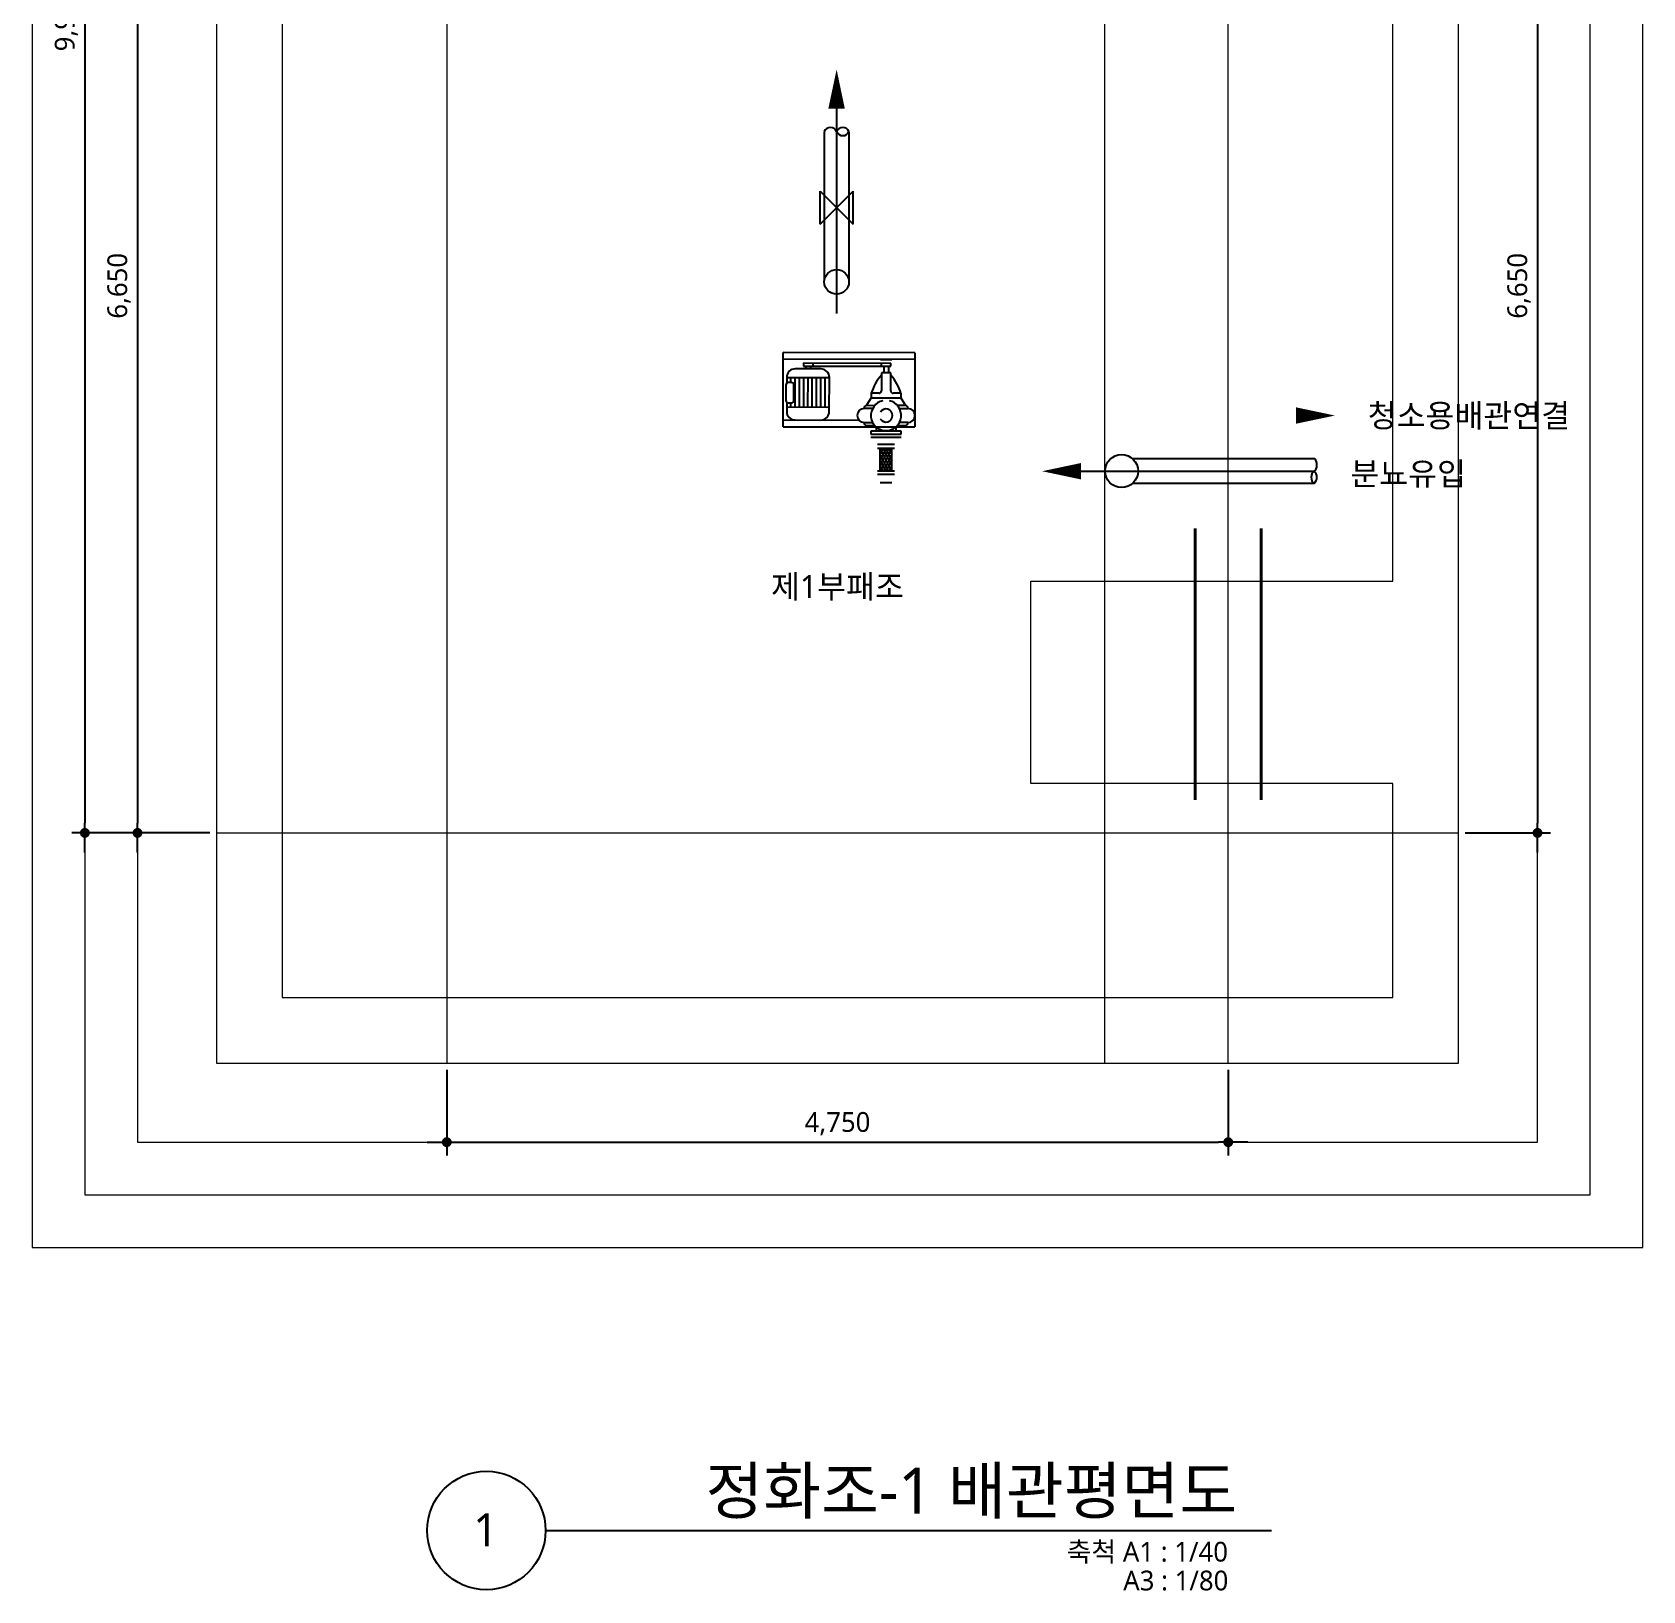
# Model space of a CAD drawing. Header units: millimetres. Extents: x 169673 to 334584, y 156879 to 224061.
# Drawn here: x 305615 to 315405, y 204774 to 214246 of the extents above; entities that cross this region are included whole.
import ezdxf
from ezdxf.enums import TextEntityAlignment as Align

# ---------------------------------------------------------------- set-up
doc = ezdxf.new("R2010")
doc.units = ezdxf.units.MM
doc.header["$LTSCALE"] = 40
doc.header["$MEASUREMENT"] = 0
doc.linetypes.add('CEN', pattern=[62, 60, -1, 0, -1])
doc.layers.get('0').update_dxf_attribs({"linetype": 'CONTINUOUS'})
for name, color, linetype in [('--AH-MARK', 240, 'CONTINUOUS'), ('A-DIMS', 7, 'CONTINUOUS'), ('EQUIP', 4, 'CONTINUOUS'), ('MARK', 6, 'CONTINUOUS'), ('rc', 2, 'CONTINUOUS')]:
    doc.layers.add(name, color=color, linetype=linetype)
for name, color, linetype, lineweight in [('A-AXIS-LINE', 1, 'CEN', 15), ('A-CONC-LIN1', 2, 'CONTINUOUS', 40), ('A-MKXX-NAME', 3, 'CONTINUOUS', 25), ('A-XXXX-SYMB', 7, 'CONTINUOUS', 25), ('A-XXXX-TXT1', 3, 'CONTINUOUS', 25)]:
    doc.layers.add(name, color=color, linetype=linetype, lineweight=lineweight)
doc.layers.add('A-XXXX-NPLT', color=144, linetype='CONTINUOUS', lineweight=15, plot=False)
doc.styles.add('HY울릉도L', font='')
doc.styles.add('맑은고딕', font='malgun.ttf')
doc.styles.get('HY울릉도L').set_extended_font_data('HYwulM')
doc.dimstyles.new('CDIM', dxfattribs={"dimtxt": 3, "dimasz": 1.5, "dimexe": 2, "dimexo": 1, "dimgap": 1, "dimtad": 1, "dimdec": 0, "dimrnd": 0.5, "dimzin": 0, "dimdsep": 32, "dimlunit": 6, "dimtxsty": 'HY울릉도L', "dimblk1": '_CIDOT', "dimblk2": '_CIDOT', "dimsah": 1, "dimcen": 5.5, "dimclrd": 2, "dimclre": 2, "dimclrt": 7, "dimadec": 0, "dimazin": 0, "dimtfac": 1, "dimtdec": 0, "dimtix": 1, "dimtmove": 2, "dimatfit": 1, "dimldrblk": '_CIDOT', "dimfxl": 1, "dimtolj": 1, "dimtzin": 0, "dimlwd": -1, "dimarcsym": 0})

# ---------------------------------------------------------------- blocks, each defined once
blk = doc.blocks.new('p2')
at = {"color": 4}
for p, q in [((286677.8, 245491, 0), (286678.4, 245941, 0)), ((287478.4, 245940, 0), (286678.4, 245941, 0)), ((287478.4, 245940, 0), (287477.8, 245490, 0)), ((287478.3, 245900.3, 0), (286678.6, 245901.3, 0)), ((286906.5, 245842.4, 0), (286751.1, 245842.6, 0)), ((286800.4, 245878.2, 0), (286800.3, 245859.2, 0)), ((286800.3, 245859.2, 0), (287331.8, 245858.5, 0)), ((286800.4, 245878.2, 0), (287331.8, 245877.5, 0)), ((286814.6, 245859.2, 0), (286814.6, 245842.5, 0)), ((286843.1, 245859.1, 0), (286843.1, 245842.5, 0)), ((286857.4, 245878.1, 0), (286857.3, 245859.1, 0)), ((287268.3, 245899, 0), (287338.3, 245898.9, 0)), ((287274.8, 245858.6, 0), (287274.8, 245877.6, 0)), ((287289, 245858.6, 0), (287289, 245817.7, 0)), ((287317.5, 245858.5, 0), (287317.5, 245817.7, 0)), ((287331.8, 245858.5, 0), (287331.8, 245877.5, 0)), ((286694, 245744.2, 0), (286693.9, 245651, 0)), ((286699.2, 245790.8, 0), (286699.2, 245755.8, 0)), ((286699.2, 245790.8, 0), (286958.3, 245790.5, 0)), ((286727.4, 245759.7, 0), (286709.6, 245759.7, 0)), ((286725.1, 245759.7, 0), (286725.1, 245790.8, 0)), ((286742.8, 245650.9, 0), (286742.9, 245744.2, 0)), ((286750.8, 245610.8, 0), (286751, 245790.8, 0)), ((286776.7, 245610.8, 0), (286776.9, 245790.7, 0)), ((286802.6, 245610.7, 0), (286802.9, 245790.7, 0)), ((286828.5, 245610.7, 0), (286828.8, 245790.7, 0)), ((286854.4, 245610.7, 0), (286854.7, 245790.6, 0)), ((286880.4, 245610.6, 0), (286880.6, 245790.6, 0)), ((286906.3, 245610.6, 0), (286906.5, 245790.6, 0)), ((286932.2, 245610.6, 0), (286932.4, 245790.6, 0)), ((286958, 245583.3, 0), (286958.3, 245790.5, 0)), ((287274.7, 245817.7, 0), (287274.6, 245708.5, 0)), ((287331.7, 245817.6, 0), (287274.7, 245817.7, 0)), ((287331.6, 245708.4, 0), (287331.7, 245817.6, 0)), ((286699.1, 245639.4, 0), (286699, 245583.6, 0)), ((286709.4, 245635.4, 0), (286727.2, 245635.4, 0)), ((286724.9, 245610.8, 0), (286725, 245635.4, 0)), ((287212.8, 245665.8, 0), (287184.7, 245620.9, 0)), ((287260.3, 245694.2, 0), (287212.8, 245694.3, 0)), ((287212.8, 245694.3, 0), (287212.8, 245665.8, 0)), ((287212.8, 245665.8, 0), (287303, 245665.7, 0)), ((287303, 245665.7, 0), (287393.3, 245665.6, 0)), ((287393.3, 245694.1, 0), (287345.8, 245694.1, 0)), ((287393.3, 245694.1, 0), (287393.3, 245665.6, 0)), ((287393.3, 245665.6, 0), (287421.3, 245620.6, 0)), ((286699, 245610.9, 0), (286958.1, 245610.5, 0)), ((287221.5, 245601.8, 0), (287170, 245601.9, 0)), ((287184.7, 245620.9, 0), (287234.8, 245620.8, 0)), ((287421.3, 245620.6, 0), (287371.2, 245620.6, 0)), ((287384.4, 245601.6, 0), (287435.9, 245601.6, 0)), ((286677.8, 245491, 0), (287477.8, 245490, 0)), ((286678.1, 245531.8, 0), (287138.2, 245531.3, 0)), ((286750.7, 245531.7, 0), (286906.2, 245531.5, 0)), ((287169.9, 245516.4, 0), (287221.4, 245516.3, 0)), ((287184.5, 245497.4, 0), (287234.6, 245497.3, 0)), ((287395.3, 245463.9, 0), (287210.3, 245464.1, 0)), ((287210.3, 245464.1, 0), (287210.3, 245445.4, 0)), ((287210.3, 245445.4, 0), (287395.3, 245445.1, 0)), ((287242.8, 245489.3, 0), (287242.8, 245464.1, 0)), ((287362.8, 245489.2, 0), (287362.8, 245463.9, 0)), ((287421.2, 245497.1, 0), (287371, 245497.2, 0)), ((287435.8, 245516.1, 0), (287384.3, 245516.1, 0)), ((287395.3, 245445.1, 0), (287395.3, 245463.9, 0)), ((287210.3, 245427.4, 0), (287395.3, 245427.1, 0))]:
    blk.add_line(p, q, dxfattribs=at)
for centre, radius, start, end in [((286751, 245790.8, 0), 51.8, 89.93111, 179.93111), ((286906.5, 245790.6, 0), 51.8, 359.93111, 89.93111), ((286709.5, 245744.2, 0), 15.5, 89.93111, 179.93111), ((286727.3, 245744.2, 0), 15.5, 359.93111, 89.93111), ((287491.3, 245609.1, 0), 291.2, 138.05303, 162.98857), ((287114.7, 245609.6, 0), 291.2, 16.87365, 41.80919), ((286709.4, 245650.9, 0), 15.5, 179.93111, 269.93111), ((286727.2, 245650.9, 0), 15.5, 269.93111, 359.93111), ((287302.9, 245559, 0), 92, 102.48697, 77.37525), ((287260.4, 245708.5, 0), 14.2, 269.93111, 359.93111), ((287345.8, 245708.4, 0), 14.2, 179.93111, 269.93111), ((286750.8, 245583.5, 0), 51.8, 179.93111, 269.93111), ((286906.2, 245583.3, 0), 51.8, 269.93111, 359.93111), ((287169.9, 245559.1, 0), 42.7, 89.93111, 269.93111), ((287187.5, 245603.5, 0), 17.6, 99.29513, 185.23318), ((287302.9, 245559, 0), 40, 209.86222, 149.86222), ((287418.4, 245603.2, 0), 17.6, 354.62904, 80.56709), ((287435.9, 245558.8, 0), 42.7, 269.93111, 89.93111), ((287187.4, 245514.7, 0), 17.6, 174.62904, 260.56709), ((287418.3, 245514.5, 0), 17.6, 279.29513, 5.23318)]:
    blk.add_arc(centre, radius, start, end, dxfattribs=at)
blk = doc.blocks.new('_CIDOT')
at = {"color": 0, "linetype": 'ByBlock'}
blk.add_line((2, 0), (-1, 0), dxfattribs=at)
at = {"color": 0, "linetype": 'ByBlock', "const_width": 0.5}
blk.add_lwpolyline([(-0.25, 0, 1), (0.25, 0, 1)], format="xyb", close=True, dxfattribs=at)
blk = doc.blocks.new('*D61')
at = {"layer": 'A-DIMS', "lineweight": -2, "transparency": 16777216}
for p, q in [((306695, 216030), (306175, 216030)), ((306695, 209380), (306175, 209380))]:
    blk.add_line(p, q, dxfattribs=at)
at = {"layer": 'A-DIMS', "transparency": 16777216}
blk.add_line((306255, 215970), (306255, 209440), dxfattribs=at)
at = {"layer": 'A-DIMS', "transparency": 16777216, "xscale": 60, "yscale": 60, "zscale": 60}
for p, rotation in [((306255, 216030), 90), ((306255, 209380), 270)]:
    blk.add_blockref('_CIDOT', p, dxfattribs=dict(at, rotation=rotation))
at = {"layer": 'A-DIMS', "color": 3, "transparency": 16777216, "insert": (306142.9, 212705), "char_height": 120, "attachment_point": 5, "rotation": 90, "style": '맑은고딕'}
blk.add_mtext('\\A1;6,650', dxfattribs=at)
blk = doc.blocks.new('*D62')
at = {"layer": 'A-DIMS', "lineweight": -2, "transparency": 16777216}
for p, q in [((306695, 219280), (305855, 219280)), ((306695, 209380), (305855, 209380))]:
    blk.add_line(p, q, dxfattribs=at)
at = {"layer": 'A-DIMS', "transparency": 16777216}
blk.add_line((305935, 219220), (305935, 209440), dxfattribs=at)
at = {"layer": 'A-DIMS', "transparency": 16777216, "xscale": 60, "yscale": 60, "zscale": 60}
for p, rotation in [((305935, 219280), 90), ((305935, 209380), 270)]:
    blk.add_blockref('_CIDOT', p, dxfattribs=dict(at, rotation=rotation))
at = {"layer": 'A-DIMS', "color": 3, "transparency": 16777216, "insert": (305822.9, 214330), "char_height": 120, "attachment_point": 5, "rotation": 90, "style": '맑은고딕'}
blk.add_mtext('\\A1;9,900', dxfattribs=at)
blk = doc.blocks.new('*D63')
at = {"layer": 'A-DIMS', "lineweight": -2, "transparency": 16777216}
for p, q in [((308135, 207940), (308135, 207420)), ((312885, 207940), (312885, 207420))]:
    blk.add_line(p, q, dxfattribs=at)
at = {"layer": 'A-DIMS', "transparency": 16777216}
blk.add_line((308195, 207500), (312825, 207500), dxfattribs=at)
at = {"layer": 'A-DIMS', "transparency": 16777216, "xscale": 60, "yscale": 60, "zscale": 60, "rotation": 180}
blk.add_blockref('_CIDOT', (308135, 207500), dxfattribs=at)
at = {"layer": 'A-DIMS', "transparency": 16777216, "xscale": 60, "yscale": 60, "zscale": 60}
blk.add_blockref('_CIDOT', (312885, 207500), dxfattribs=at)
at = {"layer": 'A-DIMS', "color": 3, "transparency": 16777216, "insert": (310510, 207612.1), "char_height": 120, "attachment_point": 5, "style": '맑은고딕'}
blk.add_mtext('\\A1;4,750', dxfattribs=at)
blk = doc.blocks.new('*D65')
at = {"layer": 'A-DIMS', "lineweight": -2, "transparency": 16777216}
for p, q in [((314325, 216030), (314845, 216030)), ((314325, 209380), (314845, 209380))]:
    blk.add_line(p, q, dxfattribs=at)
at = {"layer": 'A-DIMS', "transparency": 16777216}
blk.add_line((314765, 215970), (314765, 209440), dxfattribs=at)
at = {"layer": 'A-DIMS', "transparency": 16777216, "xscale": 60, "yscale": 60, "zscale": 60}
for p, rotation in [((314765, 216030), 90), ((314765, 209380), 270)]:
    blk.add_blockref('_CIDOT', p, dxfattribs=dict(at, rotation=rotation))
at = {"layer": 'A-DIMS', "color": 3, "transparency": 16777216, "insert": (314652.9, 212705), "char_height": 120, "attachment_point": 5, "rotation": 90, "style": '맑은고딕'}
blk.add_mtext('\\A1;6,650', dxfattribs=at)

msp = doc.modelspace()

# ---------------------------------------------------------------- linework, layer by layer
at = {"layer": '--AH-MARK', "ltscale": 3}
for p, q in [((310855.7, 211741.1), (310754, 211741.1)), ((310754, 211717.9), (310855.7, 211717.9)), ((310769.9, 211717.9), (310769.7, 211717.4)), ((310787.5, 211717.9), (310769.7, 211682.3)), ((310805, 211717.9), (310769.7, 211647.2)), ((310822.6, 211717.9), (310769.7, 211612.1)), ((310769.7, 211580.7), (310769.7, 211717.9)), ((310838.2, 211580.7), (310769.7, 211717.7)), ((310820.6, 211580.7), (310769.7, 211682.6)), ((310840, 211717.7), (310771.5, 211580.7)), ((310840, 211612.1), (310787.1, 211717.9)), ((310840, 211682.6), (310789.1, 211580.7)), ((310840, 211647.2), (310804.7, 211717.9)), ((310840, 211682.3), (310822.2, 211717.9)), ((310840, 211717.4), (310839.8, 211717.9)), ((310840, 211580.7), (310840, 211717.9)), ((310754, 211580.7), (310855.7, 211580.7)), ((310803, 211580.7), (310769.7, 211647.4)), ((310785.5, 211580.7), (310769.7, 211612.3)), ((310840, 211647.4), (310806.6, 211580.7)), ((310840, 211612.3), (310824.2, 211580.7)), ((310855.7, 211557.5), (310754, 211557.5)), ((310769.3, 211509.1), (310840.4, 211509))]:
    msp.add_line(p, q, dxfattribs=at)
at = {"color": 1}
for points in [[(310504.4, 213823.1), (310504.5, 212536.9)], [(311990.8, 211578.1), (313406.9, 211578.2)]]:
    msp.add_lwpolyline(points, dxfattribs=at)
at = {"layer": 'A-AXIS-LINE', "ltscale": 50}
for p, q in [((308135, 220680), (308135, 207980)), ((312135, 207980), (312135, 220680)), ((312885, 207980), (312885, 220680)), ((306735, 209380), (314285, 209380))]:
    msp.add_line(p, q, dxfattribs=at)
at = {"layer": 'A-CONC-LIN1'}
for p, q in [((312685, 209580), (312685, 211230)), ((313085, 209580), (313085, 211230))]:
    msp.add_line(p, q, dxfattribs=at)
at = {"layer": 'A-XXXX-NPLT'}
for points in [[(315405, 221800), (305615, 221800), (305615, 206860), (315405, 206860)], [(315085, 221480), (305935, 221480), (305935, 207180), (315085, 207180)], [(314765, 221160), (306255, 221160), (306255, 207500), (314765, 207500)], [(314285, 220680), (306735, 220680), (306735, 207980), (314285, 207980)], [(313885, 220280), (307135, 220280), (307135, 208380), (313885, 208380), (313885, 209680), (311685, 209680), (311685, 210910), (313885, 210910)]]:
    msp.add_lwpolyline(points, close=True, dxfattribs=at)
at = {"layer": 'A-XXXX-SYMB'}
msp.add_line((308735.6, 205140), (313148.9, 205140), dxfattribs=at)
msp.add_circle((308375.6, 205140), 360, dxfattribs=at)
at = {"layer": 'EQUIP'}
for points in [[(310429.5, 213642.7), (310429.5, 213233.4)], [(310579.4, 213642.8), (310579.5, 212745.2)], [(310429.5, 213233.4), (310429.5, 212745.2)], [(313410.8, 211654), (312303.3, 211654)], [(313407, 211504), (312303, 211504)]]:
    msp.add_lwpolyline(points, dxfattribs=at)
for centre, radius in [((310504.5, 212728.7), 75), ((312237, 211579.1), 100)]:
    msp.add_circle(centre, radius, dxfattribs=at)
for centre, radius, start, end in [((310467, 213627.4), 40.5, 22.29931, 157.78268), ((310541.9, 213627.4), 40.5, 22.21732, 157.70069), ((310541.9, 213658.1), 40.5, 202.29931, 337.78268), ((313436.8, 211541.1), 47.6, 128.91414, 231.1687), ((313371.4, 211618), 53.4, 309.0755, 42.37369), ((313374.7, 211541.1), 49.1, 311.02691, 49.05593)]:
    msp.add_arc(centre, radius, start, end, dxfattribs=at)
at = {"layer": 'MARK'}
for points in [[(310504.6, 214019.8, 0, 100, 0), (310504.4, 213782.5, 100, 100, 0)], [(311753.5, 211578, 0, 100, 0), (311990.8, 211578.1, 100, 100, 0)]]:
    msp.add_lwpolyline(points, format="xyseb", dxfattribs=at)
at = {"layer": 'MARK', "elevation": 0}
msp.add_lwpolyline([(313533.6, 211916.5, 0, 100, 0), (313296.3, 211916.6, 100, 100, 0)], format="xyseb", dxfattribs=at)
at = {"layer": 'rc'}
for points in [[(310404.5, 213080), (310404.5, 213280)], [(310404.5, 213080), (310604.5, 213280)], [(310404.5, 213280), (310604.5, 213080)], [(310604.5, 213080), (310604.5, 213280)]]:
    msp.add_lwpolyline(points, dxfattribs=at)

# ---------------------------------------------------------------- block references
msp.add_blockref('p2', (23502.1, -33642.3, 0))

# ---------------------------------------------------------------- texts
at = {"layer": 'A-MKXX-NAME', "style": '맑은고딕'}
for s, p in [('청소용배관연결', (314348.1, 211918, 0)), ('분뇨유입', (313978.8, 211563.9, 0))]:
    msp.add_text(s, height=140, dxfattribs=at).set_placement(p, align=Align.MIDDLE)
msp.add_text('제1부패조', height=140, dxfattribs=at).set_placement((310510, 210876.8), align=Align.MIDDLE_CENTER)
at = {"layer": 'A-XXXX-TXT1', "style": '맑은고딕'}
msp.add_text('정화조-1 배관평면도', height=280, dxfattribs=at).set_placement((312939.6, 205158.1), align=Align.BOTTOM_RIGHT)
msp.add_text('1', height=200, dxfattribs=at).set_placement((308371, 205144.3), align=Align.MIDDLE)
for s, p in [('축척 A1 : 1/40', (312883.6, 205071.1)), ('A3 : 1/80', (312885.8, 204896))]:
    msp.add_text(s, height=120, dxfattribs=at).set_placement(p, align=Align.TOP_RIGHT)

# ---------------------------------------------------------------- dimensions: what is measured, and where the dimension line sits
at = {"layer": 'A-DIMS'}
for base, p1, p2, picture, middle in [((305935, 209380), (306735, 219280), (306735, 209380), '*D62', (305822.9, 214330)), ((306255, 209380), (306735, 216030), (306735, 209380), '*D61', (306142.9, 212705)), ((314765, 209380), (314285, 216030), (314285, 209380), '*D65', (314652.9, 212705))]:
    dim = msp.add_linear_dim(base=base, p1=p1, p2=p2, angle=90, dimstyle='CDIM', override={"dimscale": 40, "dimtxsty": '맑은고딕', "dimclrd": 256, "dimclre": 256, "dimclrt": 3}, dxfattribs=at)
    dim.commit()
    dim.dimension.update_dxf_attribs({"geometry": picture, "text_midpoint": middle})
dim = msp.add_linear_dim(base=(312885, 207500), p1=(308135, 207980), p2=(312885, 207980), dimstyle='CDIM', override={"dimscale": 40, "dimtxsty": '맑은고딕', "dimclrd": 256, "dimclre": 256, "dimclrt": 3}, dxfattribs=at)
dim.commit()
dim.dimension.update_dxf_attribs({"geometry": '*D63', "text_midpoint": (310510, 207612.1)})

doc.saveas('drawing.dxf')
